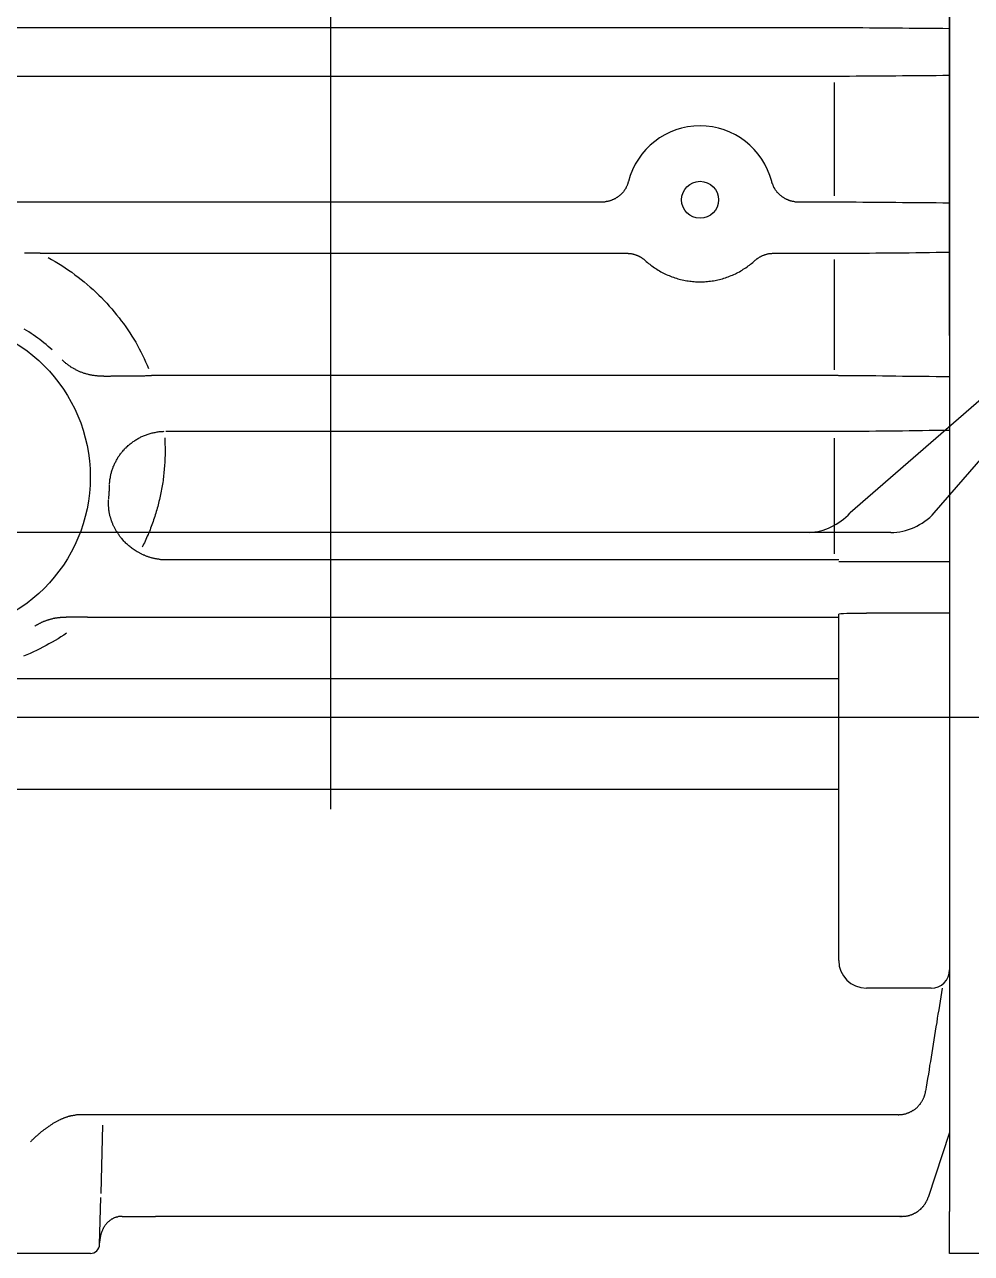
# Model space of a CAD drawing. Units: millimetres at full size. Extents: x -1560 to 1602, y -1094 to 1094.
# Drawn here: x 903.3 to 954.5, y -127 to -60.5 of the extents above; entities that cross this region are included whole.
import ezdxf

# ---------------------------------------------------------------- set-up
doc = ezdxf.new("R2010")
doc.units = ezdxf.units.MM
doc.header["$LTSCALE"] = 11.8857
doc.layers.add('0-1_GR1', color=134, linetype='Continuous')

msp = doc.modelspace()

# ---------------------------------------------------------------- linework, layer by layer
at = {"layer": '0-1_GR1'}
for p, q in [((919.8, 6.09), (919.8, -102.96)), ((953.3, -77.34), (953.3, -18.65)), ((947.06, -60.69), (856.34, -60.69)), ((856.34, -63.31), (947.06, -63.31)), ((947.06, -63.66), (947.06, -69.79)), ((934.48, -70.12), (888.13, -70.12)), ((947.06, -70.12), (945.13, -70.12)), ((904.1, -72.89), (935.83, -72.89)), ((943.74, -72.89), (943.77, -72.89)), ((943.77, -72.89), (947.06, -72.89)), ((936.82, -73.27), (936.84, -73.28)), ((942.71, -73.34), (942.77, -73.28)), ((947.06, -73.23), (947.06, -79.19)), ((939.72, -74.44), (939.8, -74.44)), ((962.81, -74.02), (947.92, -86.93)), ((952.47, -86.93), (963.66, -74.02)), ((953.3, -77.34), (953.3, -86.82)), ((909.89, -78.94), (909.96, -79.12)), ((947.06, -79.51), (910.12, -79.51)), ((910.9, -82.52), (947.06, -82.52)), ((947.06, -82.89), (947.06, -89.15)), ((945.57, -88), (883.97, -88)), ((950.12, -88), (945.57, -88)), ((909.5, -89.12), (909.47, -89.1)), ((947.06, -89.48), (910.95, -89.48)), ((947.3, -89.57), (953.3, -89.57)), ((953.3, -92.37), (948.8, -92.37)), ((905.54, -92.57), (905.51, -92.57)), ((906.67, -92.58), (947.06, -92.58)), ((947.3, -111.15), (947.3, -92.42)), ((947.3, -95.91), (779.8, -95.91)), ((965.55, -98), (877.22, -98)), ((947.3, -101.91), (779.8, -101.91)), ((952.3, -112.65), (948.8, -112.65)), ((950.51, -119.5), (906.36, -119.5)), ((950.51, -119.5), (950.52, -119.5)), ((905.34, -119.7), (905.32, -119.71)), ((907.48, -120.07), (907.39, -123.76)), ((907.32, -126.51), (907.38, -123.97)), ((950.6, -125), (950.55, -125)), ((950.6, -125), (950.62, -125)), ((950.67, -125), (950.62, -125)), ((950.67, -125), (950.68, -125)), ((950.71, -125), (950.68, -125))]:
    msp.add_line(p, q, dxfattribs=at)
at = {"layer": '0-1_GR1', "color": 3}
for p, q in [((953.3, -48), (953.3, -124.73)), ((953.3, -120.45), (952.14, -123.97)), ((953.3, -127), (953.3, -124.73)), ((950.54, -125), (910.35, -125)), ((906.82, -127), (889.79, -127)), ((1001.18, -127), (953.3, -127))]:
    msp.add_line(p, q, dxfattribs=at)
at = {"layer": '0-1_GR1'}
for points in [[(947.53, -60.69), (947.51, -60.69), (947.49, -60.69), (947.47, -60.69), (947.45, -60.69), (947.44, -60.69), (947.42, -60.69), (947.4, -60.69), (947.38, -60.69), (947.36, -60.69), (947.34, -60.69), (947.32, -60.69), (947.3, -60.69), (947.28, -60.69), (947.26, -60.69), (947.24, -60.69), (947.22, -60.69), (947.2, -60.69), (947.18, -60.69), (947.16, -60.69), (947.14, -60.69), (947.12, -60.69), (947.1, -60.69), (947.08, -60.69), (947.06, -60.69)], [(953.3, -60.75), (952.94, -60.74), (952.57, -60.74), (952.21, -60.74), (951.84, -60.73), (951.48, -60.73), (951.12, -60.73), (950.76, -60.72), (950.4, -60.72), (950.04, -60.72), (949.68, -60.71), (949.32, -60.71), (948.96, -60.71), (948.6, -60.7), (948.24, -60.7), (947.89, -60.7), (947.53, -60.69)], [(947.06, -63.31), (947.08, -63.31), (947.1, -63.31), (947.12, -63.31), (947.14, -63.31), (947.16, -63.31), (947.18, -63.31), (947.2, -63.31), (947.22, -63.31), (947.24, -63.31), (947.26, -63.31), (947.28, -63.31), (947.3, -63.31), (947.32, -63.31), (947.34, -63.31), (947.36, -63.31), (947.38, -63.31), (947.4, -63.31), (947.42, -63.31), (947.44, -63.31), (947.45, -63.31), (947.47, -63.31), (947.49, -63.31), (947.51, -63.31), (947.53, -63.31)], [(947.53, -63.31), (947.89, -63.31), (948.24, -63.3), (948.6, -63.3), (948.96, -63.3), (949.32, -63.3), (949.67, -63.29), (950.03, -63.29), (950.39, -63.29), (950.76, -63.28), (951.12, -63.28), (951.48, -63.28), (951.84, -63.27), (952.21, -63.27), (952.57, -63.27), (952.94, -63.26), (953.3, -63.26)], [(935.93, -69.01), (935.92, -69.03), (935.91, -69.06), (935.9, -69.08), (935.9, -69.11), (935.89, -69.13), (935.88, -69.16), (935.87, -69.18), (935.86, -69.21), (935.85, -69.23), (935.84, -69.26), (935.83, -69.28), (935.81, -69.31), (935.8, -69.33), (935.79, -69.35), (935.78, -69.38), (935.76, -69.4), (935.75, -69.42), (935.73, -69.45), (935.72, -69.47), (935.7, -69.49), (935.69, -69.51), (935.67, -69.53), (935.66, -69.56), (935.64, -69.58), (935.62, -69.6), (935.6, -69.62), (935.58, -69.64), (935.57, -69.66), (935.55, -69.68), (935.53, -69.7), (935.51, -69.72), (935.49, -69.73), (935.47, -69.75), (935.45, -69.77), (935.43, -69.79), (935.41, -69.8), (935.38, -69.82), (935.36, -69.84), (935.34, -69.85)], [(944.14, -69.75), (944.12, -69.73), (944.1, -69.72), (944.08, -69.7), (944.06, -69.68), (944.04, -69.66), (944.02, -69.64), (944, -69.62), (943.98, -69.6), (943.97, -69.58), (943.95, -69.56), (943.93, -69.53), (943.92, -69.51), (943.9, -69.49), (943.89, -69.47), (943.87, -69.45), (943.86, -69.42), (943.84, -69.4), (943.83, -69.38), (943.82, -69.35), (943.8, -69.33), (943.79, -69.31), (943.78, -69.28), (943.77, -69.26), (943.76, -69.23), (943.75, -69.21), (943.74, -69.18), (943.73, -69.16), (943.72, -69.13), (943.71, -69.11), (943.7, -69.08), (943.69, -69.06), (943.68, -69.03), (943.68, -69.01)], [(945.13, -70.12), (945.1, -70.12), (945.07, -70.12), (945.04, -70.12), (945.02, -70.12), (944.99, -70.12), (944.96, -70.12), (944.93, -70.11), (944.91, -70.11), (944.88, -70.1), (944.85, -70.1), (944.82, -70.09), (944.8, -70.09), (944.77, -70.08), (944.74, -70.07), (944.72, -70.07), (944.69, -70.06), (944.66, -70.05), (944.64, -70.04), (944.61, -70.03), (944.58, -70.02), (944.56, -70.01), (944.53, -70), (944.51, -69.99), (944.48, -69.98), (944.46, -69.97), (944.43, -69.95), (944.41, -69.94), (944.38, -69.93), (944.36, -69.91), (944.34, -69.9), (944.31, -69.88), (944.29, -69.87), (944.27, -69.85), (944.24, -69.84), (944.22, -69.82), (944.2, -69.81), (944.18, -69.79), (944.16, -69.77), (944.14, -69.75)], [(935.34, -69.85), (935.32, -69.87), (935.29, -69.88), (935.27, -69.9), (935.25, -69.91), (935.22, -69.93), (935.2, -69.94), (935.17, -69.95), (935.15, -69.97), (935.12, -69.98), (935.1, -69.99), (935.07, -70), (935.05, -70.01), (935.02, -70.02), (935, -70.03), (934.97, -70.04), (934.94, -70.05), (934.92, -70.06), (934.89, -70.07), (934.86, -70.07), (934.84, -70.08), (934.81, -70.09), (934.78, -70.09), (934.75, -70.1), (934.73, -70.1), (934.7, -70.11), (934.67, -70.11), (934.64, -70.12), (934.62, -70.12), (934.59, -70.12), (934.56, -70.12), (934.53, -70.12), (934.5, -70.12), (934.48, -70.12)], [(947.53, -70.13), (947.51, -70.13), (947.49, -70.13), (947.47, -70.13), (947.45, -70.13), (947.44, -70.13), (947.42, -70.13), (947.4, -70.13), (947.38, -70.13), (947.36, -70.13), (947.34, -70.13), (947.32, -70.13), (947.3, -70.13), (947.28, -70.13), (947.26, -70.13), (947.24, -70.13), (947.22, -70.13), (947.2, -70.13), (947.18, -70.12), (947.16, -70.12), (947.14, -70.12), (947.12, -70.12), (947.1, -70.12), (947.08, -70.12), (947.06, -70.12)], [(953.3, -70.18), (952.94, -70.18), (952.57, -70.17), (952.21, -70.17), (951.84, -70.17), (951.48, -70.16), (951.12, -70.16), (950.76, -70.16), (950.39, -70.15), (950.03, -70.15), (949.67, -70.15), (949.31, -70.14), (948.96, -70.14), (948.6, -70.14), (948.24, -70.13), (947.89, -70.13), (947.53, -70.13)], [(904.1, -72.89), (904.04, -72.89), (903.97, -72.89), (903.91, -72.89), (903.84, -72.89), (903.78, -72.89), (903.71, -72.89), (903.65, -72.89), (903.58, -72.89), (903.51, -72.89), (903.45, -72.89), (903.38, -72.89), (903.31, -72.89), (903.25, -72.89)], [(904.53, -73.12), (904.72, -73.23), (904.91, -73.33), (905.1, -73.45), (905.28, -73.56), (905.46, -73.68), (905.64, -73.8), (905.81, -73.92), (905.98, -74.05), (906.16, -74.18), (906.32, -74.31), (906.49, -74.44), (906.65, -74.58), (906.81, -74.72), (906.97, -74.86), (907.12, -75), (907.27, -75.15), (907.42, -75.29), (907.56, -75.44), (907.71, -75.59), (907.84, -75.75), (907.98, -75.9), (908.11, -76.06), (908.24, -76.22), (908.37, -76.38), (908.49, -76.54), (908.61, -76.7), (908.73, -76.87), (908.84, -77.03), (908.95, -77.2), (909.06, -77.37), (909.17, -77.54), (909.27, -77.71), (909.37, -77.88), (909.46, -78.06), (909.55, -78.23), (909.64, -78.41), (909.73, -78.58), (909.81, -78.76), (909.89, -78.94)], [(935.83, -72.89), (935.86, -72.89), (935.89, -72.89), (935.92, -72.9), (935.95, -72.9), (935.97, -72.9), (936, -72.9), (936.03, -72.91), (936.06, -72.91), (936.08, -72.91), (936.11, -72.92), (936.14, -72.93), (936.17, -72.93), (936.19, -72.94), (936.22, -72.94), (936.25, -72.95), (936.27, -72.96), (936.3, -72.97), (936.32, -72.98), (936.35, -72.99), (936.38, -73), (936.4, -73.01), (936.43, -73.02), (936.45, -73.03), (936.48, -73.04), (936.5, -73.05), (936.53, -73.07), (936.55, -73.08), (936.57, -73.09), (936.6, -73.11), (936.62, -73.12), (936.64, -73.13), (936.67, -73.15), (936.69, -73.17), (936.71, -73.18), (936.73, -73.2), (936.75, -73.21), (936.78, -73.23), (936.8, -73.25), (936.82, -73.27)], [(942.77, -73.28), (942.79, -73.27), (942.81, -73.25), (942.83, -73.23), (942.85, -73.21), (942.87, -73.2), (942.89, -73.18), (942.92, -73.17), (942.94, -73.15), (942.96, -73.13), (942.98, -73.12), (943.01, -73.11), (943.03, -73.09), (943.05, -73.08), (943.08, -73.07), (943.1, -73.05), (943.13, -73.04), (943.15, -73.03), (943.18, -73.02), (943.2, -73.01), (943.23, -73), (943.25, -72.99), (943.28, -72.98), (943.31, -72.97), (943.33, -72.96), (943.36, -72.95), (943.39, -72.94), (943.41, -72.94), (943.44, -72.93), (943.47, -72.93), (943.49, -72.92), (943.52, -72.91), (943.55, -72.91), (943.58, -72.91), (943.6, -72.9), (943.63, -72.9), (943.66, -72.9), (943.69, -72.9), (943.72, -72.89), (943.74, -72.89)], [(947.06, -72.89), (947.08, -72.89), (947.1, -72.89), (947.12, -72.89), (947.14, -72.89), (947.16, -72.89), (947.18, -72.89), (947.2, -72.89), (947.22, -72.89), (947.24, -72.89), (947.26, -72.89), (947.28, -72.89), (947.3, -72.89), (947.32, -72.89), (947.34, -72.89), (947.36, -72.89), (947.38, -72.89), (947.4, -72.89), (947.42, -72.89), (947.44, -72.89), (947.46, -72.89), (947.47, -72.89), (947.49, -72.89), (947.51, -72.89), (947.53, -72.89)], [(947.53, -72.89), (947.89, -72.89), (948.24, -72.89), (948.6, -72.88), (948.96, -72.88), (949.31, -72.87), (949.67, -72.87), (950.03, -72.87), (950.39, -72.86), (950.75, -72.86), (951.12, -72.86), (951.48, -72.85), (951.84, -72.85), (952.21, -72.85), (952.57, -72.84), (952.94, -72.84), (953.3, -72.84)], [(936.84, -73.28), (936.89, -73.34), (936.95, -73.39), (937.01, -73.44), (937.08, -73.49), (937.14, -73.54), (937.2, -73.58), (937.27, -73.63), (937.33, -73.68), (937.4, -73.72), (937.47, -73.76), (937.54, -73.81), (937.61, -73.85), (937.68, -73.89), (937.75, -73.93), (937.83, -73.97), (937.9, -74), (937.97, -74.04), (938.05, -74.07), (938.13, -74.1), (938.2, -74.13), (938.28, -74.16), (938.36, -74.19), (938.44, -74.22), (938.52, -74.24), (938.59, -74.27), (938.67, -74.29), (938.75, -74.31), (938.84, -74.33), (938.92, -74.35), (939, -74.36), (939.08, -74.38), (939.16, -74.39), (939.24, -74.4), (939.32, -74.41), (939.4, -74.42), (939.48, -74.42), (939.56, -74.43), (939.64, -74.43), (939.72, -74.44)], [(939.8, -74.44), (939.88, -74.44), (939.96, -74.43), (940.04, -74.43), (940.12, -74.42), (940.2, -74.42), (940.28, -74.41), (940.36, -74.4), (940.45, -74.39), (940.53, -74.38), (940.61, -74.36), (940.69, -74.35), (940.77, -74.33), (940.85, -74.31), (940.93, -74.29), (941.01, -74.27), (941.09, -74.24), (941.17, -74.22), (941.25, -74.19), (941.33, -74.16), (941.4, -74.13), (941.48, -74.1), (941.56, -74.07), (941.63, -74.04), (941.71, -74), (941.78, -73.97), (941.85, -73.93), (941.93, -73.89), (942, -73.85), (942.07, -73.81), (942.14, -73.76), (942.2, -73.72), (942.27, -73.68), (942.34, -73.63), (942.4, -73.58), (942.47, -73.54), (942.53, -73.49), (942.59, -73.44), (942.65, -73.39), (942.71, -73.34)], [(904.75, -78.12), (904.64, -78.02), (904.53, -77.93), (904.43, -77.83), (904.31, -77.74), (904.2, -77.65), (904.09, -77.56), (903.97, -77.48), (903.85, -77.39), (903.73, -77.31), (903.61, -77.23), (903.49, -77.15), (903.37, -77.07), (903.24, -76.99)], [(905.84, -79.09), (905.81, -79.07), (905.77, -79.05), (905.74, -79.02), (905.7, -79), (905.67, -78.98), (905.63, -78.95), (905.6, -78.93), (905.57, -78.9), (905.54, -78.88), (905.5, -78.85), (905.47, -78.82), (905.44, -78.8), (905.41, -78.77), (905.38, -78.74), (905.35, -78.71), (905.32, -78.68), (905.29, -78.65)], [(907.55, -79.54), (907.5, -79.54), (907.44, -79.54), (907.39, -79.54), (907.34, -79.54), (907.28, -79.54), (907.23, -79.54), (907.18, -79.53), (907.13, -79.53), (907.08, -79.52), (907.03, -79.51), (906.98, -79.51), (906.94, -79.5), (906.89, -79.49), (906.84, -79.48), (906.8, -79.47), (906.75, -79.46), (906.71, -79.45), (906.66, -79.44), (906.62, -79.43), (906.58, -79.42), (906.54, -79.4), (906.49, -79.39), (906.45, -79.38), (906.41, -79.36), (906.37, -79.35), (906.33, -79.33), (906.29, -79.32), (906.25, -79.3), (906.21, -79.28), (906.18, -79.27), (906.14, -79.25), (906.1, -79.23), (906.06, -79.21), (906.02, -79.19), (905.99, -79.17), (905.95, -79.15), (905.91, -79.13), (905.88, -79.11), (905.84, -79.09)], [(907.55, -79.54), (907.59, -79.54), (907.63, -79.54), (907.67, -79.54), (907.71, -79.54), (907.75, -79.54), (907.79, -79.54), (907.83, -79.54), (907.87, -79.54), (907.91, -79.54), (907.95, -79.53), (907.99, -79.53), (908.03, -79.53), (908.07, -79.53), (908.11, -79.53), (908.16, -79.53), (908.2, -79.53), (908.24, -79.53), (908.29, -79.53), (908.33, -79.53), (908.38, -79.53), (908.42, -79.53), (908.46, -79.53), (908.51, -79.53), (908.56, -79.52), (908.6, -79.52), (908.65, -79.52), (908.69, -79.52), (908.74, -79.52), (908.79, -79.52), (908.83, -79.52), (908.88, -79.52), (908.93, -79.52), (908.98, -79.52), (909.02, -79.52), (909.07, -79.52), (909.12, -79.52), (909.17, -79.52), (909.22, -79.52), (909.27, -79.52)], [(909.27, -79.52), (909.32, -79.52), (909.37, -79.52), (909.41, -79.52), (909.46, -79.52), (909.51, -79.52), (909.56, -79.52), (909.61, -79.52), (909.67, -79.52), (909.72, -79.52), (909.77, -79.52), (909.82, -79.51), (909.87, -79.51), (909.92, -79.51), (909.97, -79.51), (910.02, -79.51), (910.07, -79.51), (910.12, -79.51)], [(947.53, -79.52), (947.51, -79.52), (947.49, -79.52), (947.47, -79.52), (947.46, -79.52), (947.44, -79.52), (947.42, -79.52), (947.4, -79.52), (947.38, -79.52), (947.36, -79.52), (947.34, -79.52), (947.32, -79.52), (947.3, -79.52), (947.28, -79.51), (947.26, -79.51), (947.24, -79.51), (947.22, -79.51), (947.2, -79.51), (947.18, -79.51), (947.16, -79.51), (947.14, -79.51), (947.12, -79.51), (947.1, -79.51), (947.08, -79.51), (947.06, -79.51)], [(953.3, -79.57), (952.94, -79.57), (952.57, -79.57), (952.2, -79.56), (951.84, -79.56), (951.48, -79.55), (951.11, -79.55), (950.75, -79.55), (950.39, -79.54), (950.03, -79.54), (949.67, -79.54), (949.31, -79.53), (948.95, -79.53), (948.6, -79.53), (948.24, -79.52), (947.89, -79.52), (947.53, -79.52)], [(908.54, -83.63), (908.57, -83.59), (908.61, -83.55), (908.64, -83.52), (908.67, -83.48), (908.71, -83.44), (908.75, -83.41), (908.78, -83.37), (908.82, -83.34), (908.86, -83.3), (908.9, -83.27), (908.94, -83.23), (908.98, -83.2), (909.02, -83.17), (909.06, -83.14), (909.1, -83.11), (909.14, -83.07), (909.19, -83.05), (909.23, -83.02), (909.28, -82.99), (909.32, -82.96), (909.37, -82.93), (909.41, -82.91), (909.46, -82.88), (909.51, -82.86), (909.55, -82.83), (909.6, -82.81), (909.65, -82.79), (909.7, -82.77), (909.75, -82.75), (909.8, -82.73), (909.85, -82.71), (909.9, -82.69), (909.95, -82.67), (910, -82.66), (910.06, -82.64), (910.11, -82.63), (910.16, -82.61), (910.21, -82.6), (910.27, -82.59)], [(910.27, -82.59), (910.32, -82.58), (910.37, -82.57), (910.43, -82.56), (910.48, -82.55), (910.54, -82.54), (910.59, -82.54), (910.65, -82.53), (910.7, -82.53), (910.75, -82.53), (910.81, -82.52)], [(910.84, -82.87), (910.84, -82.97), (910.85, -83.07), (910.85, -83.17), (910.85, -83.26), (910.86, -83.36), (910.86, -83.46), (910.86, -83.56), (910.86, -83.65), (910.86, -83.75), (910.86, -83.85), (910.85, -83.94), (910.85, -84.04), (910.84, -84.14), (910.84, -84.23), (910.83, -84.33), (910.83, -84.43), (910.82, -84.52), (910.81, -84.62), (910.8, -84.71), (910.79, -84.81), (910.78, -84.91), (910.77, -85), (910.76, -85.1), (910.75, -85.19), (910.73, -85.29), (910.72, -85.38), (910.7, -85.47), (910.69, -85.57), (910.67, -85.66), (910.65, -85.76), (910.63, -85.85), (910.62, -85.94), (910.6, -86.04), (910.57, -86.13), (910.55, -86.22), (910.53, -86.32), (910.51, -86.41), (910.49, -86.5), (910.46, -86.59)], [(947.06, -82.52), (947.08, -82.52), (947.1, -82.52), (947.12, -82.52), (947.14, -82.52), (947.16, -82.52), (947.18, -82.52), (947.2, -82.52), (947.22, -82.52), (947.24, -82.52), (947.26, -82.52), (947.28, -82.52), (947.3, -82.52), (947.32, -82.52), (947.34, -82.52), (947.36, -82.52), (947.38, -82.52), (947.4, -82.52), (947.42, -82.52), (947.44, -82.52), (947.46, -82.52), (947.47, -82.52), (947.49, -82.52), (947.51, -82.52), (947.53, -82.52)], [(947.53, -82.52), (947.88, -82.52), (948.24, -82.51), (948.6, -82.51), (948.95, -82.51), (949.31, -82.5), (949.67, -82.5), (950.03, -82.49), (950.39, -82.49), (950.75, -82.49), (951.11, -82.48), (951.47, -82.48), (951.84, -82.48), (952.2, -82.47), (952.57, -82.47), (952.93, -82.46), (953.3, -82.46)], [(907.86, -85.36), (907.86, -85.32), (907.87, -85.27), (907.87, -85.22), (907.88, -85.17), (907.88, -85.13), (907.89, -85.08), (907.9, -85.03), (907.9, -84.99), (907.91, -84.94), (907.92, -84.89), (907.93, -84.85), (907.95, -84.8), (907.96, -84.75), (907.97, -84.71), (907.98, -84.66), (908, -84.61), (908.01, -84.57), (908.03, -84.52), (908.05, -84.48), (908.06, -84.43), (908.08, -84.39), (908.1, -84.34), (908.12, -84.3), (908.14, -84.25), (908.16, -84.21), (908.19, -84.17), (908.21, -84.12), (908.23, -84.08), (908.26, -84.04), (908.28, -84), (908.31, -83.95), (908.33, -83.91), (908.36, -83.87), (908.39, -83.83), (908.42, -83.79), (908.45, -83.75), (908.48, -83.71), (908.51, -83.67), (908.54, -83.63)], [(907.81, -86.2), (907.81, -86.17), (907.82, -86.14), (907.82, -86.1), (907.82, -86.07), (907.82, -86.04), (907.83, -86), (907.83, -85.97), (907.83, -85.94), (907.83, -85.91), (907.84, -85.87), (907.84, -85.84), (907.84, -85.81), (907.84, -85.77), (907.85, -85.74), (907.85, -85.71), (907.85, -85.67), (907.85, -85.64), (907.85, -85.61), (907.85, -85.57), (907.85, -85.54), (907.86, -85.51), (907.86, -85.47), (907.86, -85.44), (907.86, -85.41)], [(907.8, -86.53), (907.8, -86.5), (907.8, -86.47), (907.8, -86.45), (907.8, -86.42), (907.8, -86.39), (907.8, -86.36), (907.8, -86.33), (907.8, -86.3), (907.8, -86.27), (907.8, -86.24)], [(908.12, -87.73), (908.11, -87.7), (908.09, -87.67), (908.07, -87.63), (908.06, -87.6), (908.04, -87.57), (908.03, -87.53), (908.02, -87.5), (908, -87.47), (907.99, -87.44), (907.98, -87.41), (907.97, -87.38), (907.96, -87.35), (907.95, -87.32), (907.94, -87.28), (907.93, -87.25), (907.92, -87.22), (907.91, -87.19), (907.9, -87.16), (907.89, -87.13), (907.88, -87.1), (907.88, -87.07), (907.87, -87.04), (907.86, -87.01), (907.86, -86.98), (907.85, -86.95), (907.84, -86.92), (907.84, -86.89), (907.83, -86.86), (907.83, -86.83), (907.82, -86.8), (907.82, -86.77), (907.82, -86.74), (907.81, -86.71), (907.81, -86.68), (907.81, -86.65), (907.81, -86.62), (907.8, -86.59), (907.8, -86.56), (907.8, -86.53)], [(910.46, -86.59), (910.44, -86.68), (910.41, -86.77), (910.38, -86.87), (910.36, -86.96), (910.33, -87.05), (910.3, -87.14), (910.27, -87.23), (910.24, -87.32), (910.21, -87.41), (910.18, -87.5), (910.15, -87.59), (910.11, -87.67), (910.08, -87.76), (910.05, -87.85), (910.01, -87.94), (909.97, -88.03), (909.94, -88.11), (909.9, -88.2), (909.86, -88.29), (909.82, -88.38), (909.79, -88.46), (909.75, -88.55), (909.7, -88.63), (909.66, -88.72), (909.62, -88.8)], [(909.47, -89.1), (909.41, -89.07), (909.35, -89.04), (909.29, -89), (909.24, -88.97), (909.19, -88.93), (909.13, -88.9), (909.08, -88.86), (909.04, -88.82), (908.99, -88.79), (908.95, -88.75), (908.9, -88.72), (908.86, -88.68), (908.82, -88.64), (908.78, -88.61), (908.74, -88.57), (908.71, -88.53), (908.67, -88.5), (908.63, -88.46), (908.6, -88.42), (908.57, -88.39), (908.54, -88.35), (908.51, -88.32), (908.48, -88.28), (908.45, -88.25), (908.42, -88.21), (908.4, -88.18), (908.37, -88.14), (908.35, -88.11), (908.32, -88.07), (908.3, -88.04), (908.28, -88), (908.26, -87.97), (908.24, -87.94), (908.22, -87.9), (908.2, -87.87), (908.18, -87.83), (908.16, -87.8), (908.14, -87.77), (908.12, -87.73)], [(910.95, -89.48), (910.91, -89.48), (910.87, -89.48), (910.83, -89.48), (910.79, -89.48), (910.75, -89.48), (910.71, -89.47), (910.67, -89.47), (910.63, -89.47), (910.59, -89.46), (910.55, -89.46), (910.52, -89.45), (910.48, -89.45), (910.44, -89.44), (910.4, -89.43), (910.36, -89.43), (910.32, -89.42), (910.29, -89.41), (910.25, -89.4), (910.21, -89.39), (910.17, -89.38), (910.13, -89.37), (910.1, -89.36), (910.06, -89.35), (910.02, -89.34), (909.99, -89.33), (909.95, -89.32), (909.91, -89.3), (909.88, -89.29), (909.84, -89.28), (909.81, -89.26), (909.77, -89.25), (909.74, -89.23), (909.7, -89.22), (909.67, -89.2), (909.63, -89.19), (909.6, -89.17), (909.56, -89.16), (909.53, -89.14), (909.5, -89.12)], [(947.3, -89.48), (947.29, -89.48), (947.28, -89.48), (947.27, -89.48), (947.26, -89.48), (947.25, -89.48), (947.24, -89.48), (947.23, -89.48), (947.22, -89.48), (947.21, -89.48), (947.2, -89.48), (947.19, -89.48), (947.18, -89.48), (947.17, -89.48), (947.16, -89.48), (947.15, -89.48), (947.14, -89.48), (947.13, -89.48), (947.12, -89.48), (947.11, -89.48), (947.1, -89.48), (947.09, -89.48), (947.08, -89.48), (947.07, -89.48), (947.06, -89.48)], [(903.81, -93.07), (903.84, -93.05), (903.86, -93.03), (903.89, -93.02), (903.92, -93), (903.94, -92.98), (903.97, -92.97), (904, -92.95), (904.03, -92.94), (904.05, -92.92), (904.08, -92.91), (904.11, -92.9), (904.14, -92.88), (904.16, -92.87), (904.19, -92.85), (904.22, -92.84), (904.25, -92.83), (904.28, -92.82), (904.31, -92.8), (904.34, -92.79), (904.37, -92.78), (904.4, -92.77), (904.43, -92.76), (904.46, -92.75), (904.49, -92.74), (904.52, -92.73), (904.55, -92.72), (904.58, -92.71), (904.61, -92.7), (904.64, -92.69), (904.67, -92.68), (904.7, -92.67), (904.73, -92.66), (904.76, -92.66), (904.79, -92.65), (904.83, -92.64), (904.86, -92.63), (904.89, -92.63), (904.92, -92.62), (904.95, -92.62)], [(904.95, -92.62), (904.98, -92.61), (905.02, -92.61), (905.05, -92.6), (905.08, -92.6), (905.11, -92.59), (905.15, -92.59), (905.18, -92.59), (905.21, -92.58), (905.24, -92.58), (905.28, -92.58), (905.31, -92.58), (905.34, -92.57), (905.38, -92.57), (905.41, -92.57), (905.44, -92.57), (905.48, -92.57), (905.51, -92.57)], [(906.67, -92.58), (906.64, -92.58), (906.61, -92.58), (906.58, -92.58), (906.55, -92.58), (906.52, -92.58), (906.49, -92.58), (906.46, -92.58), (906.43, -92.58), (906.4, -92.58), (906.37, -92.58), (906.34, -92.58), (906.31, -92.58), (906.28, -92.58), (906.25, -92.58), (906.22, -92.58), (906.19, -92.58), (906.16, -92.58), (906.13, -92.58), (906.1, -92.58), (906.07, -92.58), (906.05, -92.58), (906.02, -92.58), (905.99, -92.58), (905.96, -92.58), (905.93, -92.58), (905.9, -92.58), (905.87, -92.58), (905.84, -92.58), (905.81, -92.58), (905.79, -92.57), (905.76, -92.57), (905.73, -92.57), (905.7, -92.57), (905.67, -92.57), (905.65, -92.57), (905.62, -92.57), (905.59, -92.57), (905.56, -92.57), (905.54, -92.57)], [(947.06, -92.58), (947.07, -92.58), (947.08, -92.58), (947.09, -92.58), (947.1, -92.58), (947.11, -92.58), (947.12, -92.58), (947.13, -92.58), (947.14, -92.58), (947.15, -92.58), (947.16, -92.58), (947.17, -92.58), (947.18, -92.58), (947.19, -92.58), (947.2, -92.58), (947.21, -92.58), (947.22, -92.58), (947.23, -92.58), (947.24, -92.58), (947.25, -92.58), (947.26, -92.58), (947.27, -92.58), (947.28, -92.58), (947.29, -92.58), (947.3, -92.58)], [(905.53, -93.45), (905.38, -93.55), (905.22, -93.65), (905.07, -93.75), (904.91, -93.84), (904.75, -93.94), (904.58, -94.03), (904.42, -94.12), (904.25, -94.21), (904.08, -94.29), (903.91, -94.38), (903.74, -94.46), (903.56, -94.54), (903.39, -94.62), (903.21, -94.69)], [(952.9, -112.65), (952.86, -112.88), (952.82, -113.12), (952.79, -113.35), (952.75, -113.58), (952.71, -113.82), (952.67, -114.05), (952.63, -114.28), (952.6, -114.51), (952.56, -114.75), (952.52, -114.98), (952.48, -115.21), (952.45, -115.45), (952.41, -115.68), (952.37, -115.91), (952.33, -116.14), (952.3, -116.38), (952.26, -116.61), (952.22, -116.84), (952.19, -117.07), (952.15, -117.3), (952.11, -117.54), (952.07, -117.77), (952.04, -118), (952, -118.23)], [(951.56, -119.08), (951.58, -119.06), (951.6, -119.03), (951.62, -119.01), (951.64, -118.99), (951.66, -118.97), (951.68, -118.95), (951.7, -118.92), (951.72, -118.9), (951.73, -118.88), (951.75, -118.85), (951.77, -118.83), (951.78, -118.8), (951.8, -118.78), (951.81, -118.75), (951.83, -118.73), (951.84, -118.7), (951.86, -118.68), (951.87, -118.65), (951.88, -118.62), (951.89, -118.6), (951.91, -118.57), (951.92, -118.54), (951.93, -118.51), (951.94, -118.49), (951.95, -118.46), (951.96, -118.43), (951.96, -118.4), (951.97, -118.37), (951.98, -118.34), (951.99, -118.32), (951.99, -118.29), (952, -118.26), (952, -118.23)], [(906.36, -119.5), (906.34, -119.5), (906.31, -119.5), (906.28, -119.5), (906.26, -119.5), (906.23, -119.5), (906.21, -119.5), (906.18, -119.5), (906.15, -119.5), (906.12, -119.51), (906.1, -119.51), (906.07, -119.51), (906.04, -119.52), (906.02, -119.52), (905.99, -119.52), (905.96, -119.53), (905.93, -119.53), (905.91, -119.54), (905.88, -119.54), (905.85, -119.55), (905.83, -119.55), (905.8, -119.56), (905.77, -119.56), (905.74, -119.57), (905.72, -119.58), (905.69, -119.58), (905.67, -119.59), (905.64, -119.6), (905.61, -119.6), (905.59, -119.61), (905.56, -119.62), (905.54, -119.62), (905.52, -119.63), (905.49, -119.64), (905.47, -119.65), (905.44, -119.66), (905.42, -119.67), (905.39, -119.68), (905.37, -119.69), (905.34, -119.7)], [(950.52, -119.5), (950.55, -119.5), (950.58, -119.49), (950.61, -119.49), (950.64, -119.49), (950.67, -119.49), (950.7, -119.48), (950.73, -119.48), (950.75, -119.48), (950.78, -119.47), (950.81, -119.47), (950.84, -119.46), (950.87, -119.45), (950.9, -119.45), (950.93, -119.44), (950.96, -119.43), (950.98, -119.42), (951.01, -119.41), (951.04, -119.4), (951.07, -119.39), (951.09, -119.38), (951.12, -119.37), (951.15, -119.36), (951.17, -119.34), (951.2, -119.33), (951.23, -119.32), (951.25, -119.3), (951.28, -119.29), (951.3, -119.27), (951.33, -119.26), (951.35, -119.24), (951.38, -119.23), (951.4, -119.21), (951.43, -119.19), (951.45, -119.17), (951.47, -119.16), (951.49, -119.14), (951.52, -119.12), (951.54, -119.1), (951.56, -119.08)], [(905.32, -119.71), (905.28, -119.72), (905.25, -119.74), (905.21, -119.76), (905.18, -119.77), (905.14, -119.79), (905.1, -119.81), (905.07, -119.83), (905.03, -119.84), (905, -119.86), (904.96, -119.88), (904.93, -119.9), (904.9, -119.92), (904.86, -119.94), (904.83, -119.96), (904.79, -119.98), (904.76, -120), (904.73, -120.02), (904.69, -120.04), (904.66, -120.07), (904.63, -120.09), (904.6, -120.11), (904.56, -120.13), (904.53, -120.15), (904.5, -120.18), (904.47, -120.2), (904.44, -120.22), (904.41, -120.24), (904.37, -120.27), (904.34, -120.29), (904.31, -120.31), (904.28, -120.34), (904.25, -120.36), (904.22, -120.39), (904.19, -120.41), (904.16, -120.43), (904.13, -120.46), (904.1, -120.48), (904.07, -120.51), (904.04, -120.53)], [(904.04, -120.53), (904.02, -120.56), (903.99, -120.58), (903.96, -120.6), (903.93, -120.63), (903.9, -120.65), (903.87, -120.68), (903.85, -120.7), (903.82, -120.73), (903.79, -120.75), (903.76, -120.78), (903.74, -120.8), (903.71, -120.83), (903.68, -120.86), (903.66, -120.88), (903.63, -120.91), (903.61, -120.93), (903.58, -120.96)]]:
    msp.add_lwpolyline(points, dxfattribs=at)
at = {"layer": '0-1_GR1', "color": 3}
for points in [[(951.66, -124.66), (951.68, -124.65), (951.7, -124.63), (951.72, -124.61), (951.74, -124.6), (951.76, -124.58), (951.77, -124.56), (951.79, -124.54), (951.81, -124.52), (951.83, -124.5), (951.85, -124.48), (951.86, -124.46), (951.88, -124.44), (951.9, -124.42), (951.91, -124.4), (951.93, -124.38), (951.94, -124.36), (951.96, -124.34), (951.97, -124.32), (951.99, -124.3), (952, -124.27), (952.01, -124.25), (952.03, -124.23), (952.04, -124.21), (952.05, -124.18), (952.06, -124.16), (952.07, -124.14), (952.09, -124.11), (952.1, -124.09), (952.11, -124.06), (952.12, -124.04), (952.13, -124.01), (952.13, -123.99), (952.14, -123.97)], [(950.72, -125), (950.74, -125), (950.77, -124.99), (950.8, -124.99), (950.82, -124.99), (950.85, -124.99), (950.87, -124.99), (950.9, -124.98), (950.93, -124.98), (950.95, -124.98), (950.98, -124.97), (951, -124.97), (951.03, -124.96), (951.05, -124.96), (951.08, -124.95), (951.1, -124.94), (951.13, -124.94), (951.15, -124.93), (951.18, -124.92), (951.2, -124.91), (951.23, -124.91), (951.25, -124.9), (951.28, -124.89), (951.3, -124.88), (951.33, -124.87), (951.35, -124.86), (951.37, -124.84), (951.4, -124.83), (951.42, -124.82), (951.44, -124.81), (951.47, -124.8), (951.49, -124.78), (951.51, -124.77), (951.53, -124.76), (951.55, -124.74), (951.58, -124.73), (951.6, -124.71), (951.62, -124.7), (951.64, -124.68), (951.66, -124.66)], [(907.57, -125.55), (907.56, -125.57), (907.55, -125.6), (907.53, -125.62), (907.52, -125.64), (907.51, -125.67), (907.49, -125.69), (907.48, -125.72), (907.47, -125.74), (907.46, -125.77), (907.45, -125.79), (907.44, -125.82), (907.43, -125.85), (907.42, -125.87), (907.41, -125.9), (907.4, -125.92), (907.39, -125.95), (907.39, -125.98), (907.38, -126), (907.37, -126.03), (907.37, -126.06), (907.36, -126.09), (907.35, -126.11), (907.35, -126.14), (907.34, -126.17), (907.34, -126.2), (907.33, -126.22), (907.33, -126.25), (907.33, -126.28), (907.33, -126.31), (907.32, -126.33), (907.32, -126.36), (907.32, -126.39), (907.32, -126.42)], [(908.54, -125), (908.5, -125), (908.47, -125), (908.44, -125), (908.4, -125), (908.37, -125.01), (908.34, -125.01), (908.31, -125.02), (908.28, -125.03), (908.25, -125.03), (908.22, -125.04), (908.19, -125.05), (908.16, -125.06), (908.13, -125.07), (908.1, -125.08), (908.07, -125.1), (908.05, -125.11), (908.02, -125.12), (908, -125.14), (907.97, -125.15), (907.95, -125.17), (907.92, -125.18), (907.9, -125.2), (907.88, -125.22), (907.85, -125.24), (907.83, -125.25), (907.81, -125.27), (907.79, -125.29), (907.77, -125.31), (907.75, -125.33), (907.73, -125.35), (907.71, -125.37), (907.69, -125.39), (907.67, -125.41), (907.66, -125.44), (907.64, -125.46), (907.62, -125.48), (907.61, -125.5), (907.59, -125.53), (907.57, -125.55)], [(908.54, -125), (908.56, -125), (908.59, -125), (908.62, -125), (908.65, -125), (908.68, -125), (908.71, -125), (908.74, -125), (908.76, -125), (908.79, -125), (908.82, -125), (908.85, -125), (908.88, -125), (908.91, -125), (908.95, -125), (908.98, -125), (909.01, -125), (909.04, -125), (909.07, -125), (909.1, -125), (909.13, -125), (909.17, -125), (909.2, -125), (909.23, -125), (909.26, -125), (909.29, -125), (909.33, -125), (909.36, -125), (909.39, -125), (909.43, -125), (909.46, -125), (909.49, -125), (909.53, -125), (909.56, -125), (909.59, -125), (909.63, -125), (909.66, -125), (909.7, -125), (909.73, -125), (909.76, -125)], [(909.76, -125), (909.8, -125), (909.83, -125), (909.87, -125), (909.9, -125), (909.94, -125), (909.97, -125), (910.01, -125), (910.04, -125), (910.07, -125), (910.11, -125), (910.14, -125), (910.18, -125), (910.21, -125), (910.25, -125), (910.28, -125), (910.32, -125), (910.35, -125)]]:
    msp.add_lwpolyline(points, dxfattribs=at)
at = {"layer": '0-1_GR1'}
for centre, radius in [((939.8, -70), 1), ((898.3, -85), 8.513)]:
    msp.add_circle(centre, radius, dxfattribs=at)
for centre, radius, start, end in [((939.8, -70), 4, 14.32601, 165.67399), ((948.8, -111.15), 1.5, 180, 270), ((952.3, -111.65), 1, 270, 0)]:
    msp.add_arc(centre, radius, start, end, dxfattribs=at)
at = {"layer": '0-1_GR1', "color": 3}
msp.add_arc((906.82, -126.5), 0.5, 270, 358.5, dxfattribs=at)
at = {"layer": '0-1_GR1'}
for centre, major_axis, ratio, start_param, end_param in [((945.57, -84), (0, -4), 0.866025, 0.03927, 0.746128), ((950.12, -84), (0, -4), 0.866025, 0, 0.746128), ((948.8, -92.42), (-1.5, 0), 0.031159, 4.712389, 6.283185)]:
    msp.add_ellipse(centre, major_axis=major_axis, ratio=ratio, start_param=start_param, end_param=end_param, dxfattribs=at)

doc.saveas('drawing.dxf')
